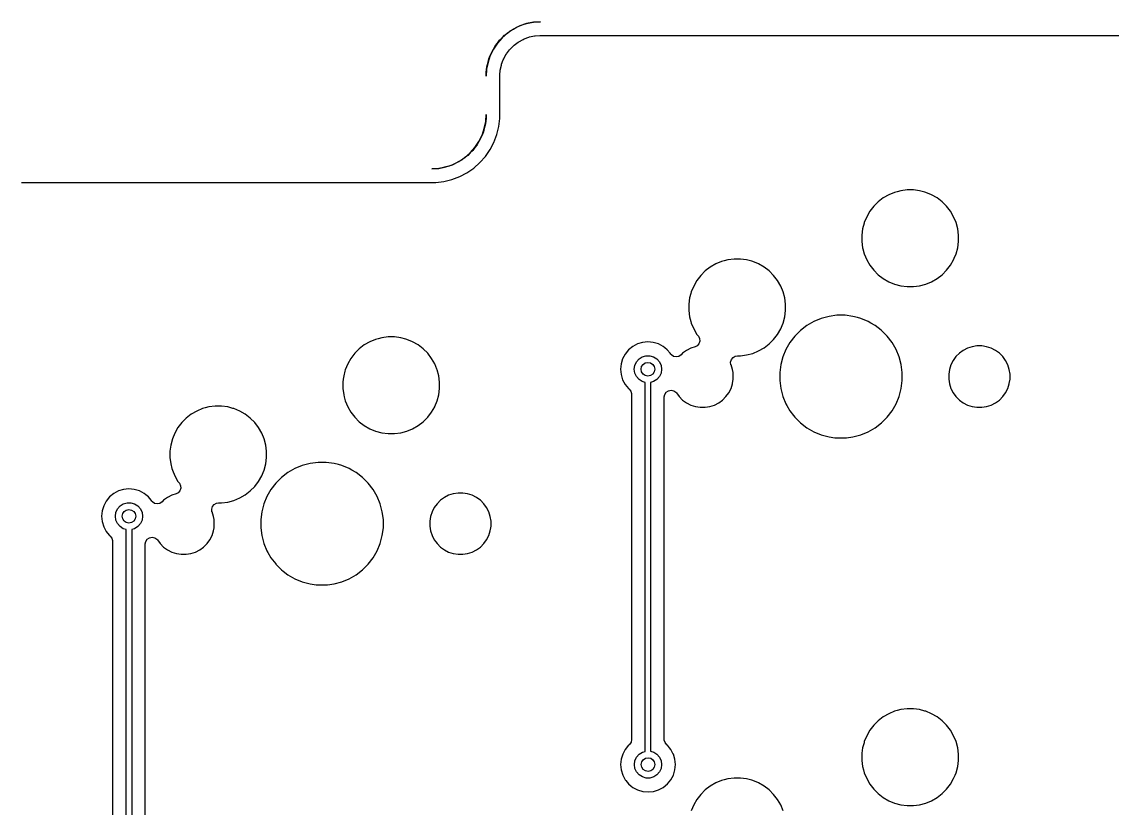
# Model space of a CAD drawing. Extents: x 17 to 170, y -181 to -32.
# Drawn here: x 57.3 to 97.33, y -61.23 to -32.36 of the extents above; entities that cross this region are included whole.
import ezdxf

# ---------------------------------------------------------------- set-up
doc = ezdxf.new("R2010")
doc.units = 0
doc.layers.add('BLACK', color=7, linetype='CONTINUOUS')

msp = doc.modelspace()

# ---------------------------------------------------------------- linework, layer by layer
at = {"layer": 'BLACK', "linetype": 'CONTINUOUS'}
for p, q in [((76.088941, -32.379611), (75.832369, -32.430646)), ((75.832369, -32.430646), (75.958982, -32.396721)), ((75.958982, -32.396721), (76.088941, -32.379611)), ((76.088954, -32.379609), (76.088941, -32.379611)), ((76.088941, -32.379611), (76.088948, -32.37961)), ((76.088948, -32.37961), (76.088954, -32.379609)), ((76.088954, -32.379609), (76.218913, -32.3625)), ((76.35, -32.3625), (76.088954, -32.379609)), ((76.218913, -32.3625), (76.35, -32.3625)), ((75.132468, -32.7758), (74.935794, -32.948278)), ((75.028479, -32.855594), (75.132468, -32.7758)), ((75.132485, -32.775787), (75.132468, -32.7758)), ((75.132468, -32.7758), (75.132477, -32.775793)), ((75.132477, -32.775793), (75.132485, -32.775787)), ((75.349991, -32.630454), (75.132485, -32.775787)), ((75.132485, -32.775787), (75.236476, -32.695993)), ((75.236476, -32.695993), (75.349991, -32.630454)), ((75.58463, -32.514742), (75.350009, -32.630444)), ((75.350009, -32.630444), (75.463525, -32.564906)), ((75.463525, -32.564906), (75.58463, -32.514742)), ((75.58463, -32.514742), (75.705742, -32.464576)), ((75.584633, -32.514741), (75.58463, -32.514742)), ((75.832355, -32.43065), (75.584633, -32.514741)), ((75.705742, -32.464576), (75.832355, -32.43065)), ((74.763287, -33.144985), (74.617954, -33.362491)), ((74.683493, -33.248976), (74.763287, -33.144985)), ((74.7633, -33.144968), (74.763287, -33.144985)), ((74.763287, -33.144985), (74.763293, -33.144977)), ((74.763293, -33.144977), (74.7633, -33.144968)), ((74.935778, -32.948294), (74.7633, -33.144968)), ((74.7633, -33.144968), (74.843094, -33.040979)), ((74.843094, -33.040979), (74.935778, -32.948294)), ((74.935794, -32.948278), (75.028479, -32.855594)), ((75.355453, -33.241836), (75.382287, -33.218585)), ((75.382287, -33.218585), (75.525058, -33.111707)), ((75.525058, -33.111707), (75.554931, -33.092509)), ((75.554931, -33.092509), (75.711462, -33.007037)), ((75.711462, -33.007037), (75.743766, -32.992285)), ((75.743766, -32.992285), (75.91086, -32.929961)), ((75.91086, -32.929961), (75.944931, -32.919957)), ((75.944931, -32.919957), (76.119208, -32.882046)), ((76.119208, -32.882046), (76.154352, -32.876993)), ((76.154352, -32.876993), (76.316158, -32.86542)), ((76.316158, -32.86542), (76.341137, -32.863634)), ((76.341137, -32.863634), (76.3589, -32.863)), ((76.3589, -32.863), (76.415892, -32.863)), ((76.415892, -32.863), (98.334108, -32.863)), ((74.50224, -33.597135), (74.41815, -33.844855)), ((74.452076, -33.718242), (74.50224, -33.597135)), ((74.50224, -33.597135), (74.552406, -33.476025)), ((74.502241, -33.597133), (74.50224, -33.597135)), ((74.617944, -33.362509), (74.502241, -33.597133)), ((74.552406, -33.476025), (74.617944, -33.362509)), ((74.617954, -33.362491), (74.683493, -33.248976)), ((74.99454, -33.723957), (75.052815, -33.617234)), ((75.052815, -33.617234), (75.080009, -33.567431)), ((75.080009, -33.567431), (75.099207, -33.537558)), ((75.099207, -33.537558), (75.206085, -33.394787)), ((75.206085, -33.394787), (75.229336, -33.367953)), ((75.229336, -33.367953), (75.355453, -33.241836)), ((74.367109, -34.101454), (74.384221, -33.971482)), ((74.418146, -33.844869), (74.36711, -34.101448)), ((74.384221, -33.971482), (74.418146, -33.844869)), ((74.41815, -33.844855), (74.452076, -33.718242)), ((74.869546, -34.131708), (74.907457, -33.957431)), ((74.907457, -33.957431), (74.917461, -33.92336)), ((74.917461, -33.92336), (74.979785, -33.756266)), ((74.979785, -33.756266), (74.99454, -33.723957)), ((74.35, -34.231413), (74.367109, -34.101454)), ((74.367109, -34.101454), (74.35, -34.3625)), ((74.35, -34.3625), (74.35, -34.231413)), ((74.36711, -34.101448), (74.367109, -34.101454)), ((74.8505, -34.371399), (74.851134, -34.353636)), ((74.8505, -35.694108), (74.8505, -34.371399)), ((74.851134, -34.353636), (74.855213, -34.296608)), ((74.855213, -34.296608), (74.864493, -34.166852)), ((74.864493, -34.166852), (74.869546, -34.131708)), ((74.281853, -36.27763), (74.332887, -36.021065)), ((74.332887, -36.021065), (74.315779, -36.151018)), ((74.33289, -36.021045), (74.35, -35.76)), ((74.35, -35.891087), (74.33289, -36.021045)), ((74.35, -35.76), (74.35, -35.891087)), ((74.814037, -36.211551), (74.8505, -35.911252)), ((74.8505, -35.76), (74.8505, -35.694108)), ((74.8505, -35.911252), (74.8505, -35.76)), ((74.197759, -36.525364), (74.281846, -36.277653)), ((74.247924, -36.404258), (74.197759, -36.525364)), ((74.281846, -36.277653), (74.247924, -36.404258)), ((74.315779, -36.151018), (74.281853, -36.27763)), ((74.741643, -36.505266), (74.814037, -36.211551)), ((73.936712, -36.977514), (74.082045, -36.760008)), ((74.082045, -36.760008), (74.016507, -36.873524)), ((74.082045, -36.760008), (74.082055, -36.75999)), ((74.082051, -36.76), (74.082045, -36.760008)), ((74.082055, -36.75999), (74.082051, -36.76)), ((74.082055, -36.75999), (74.197751, -36.525382)), ((74.147594, -36.646475), (74.082055, -36.75999)), ((74.197751, -36.525382), (74.147594, -36.646475)), ((74.493792, -37.055967), (74.634373, -36.788113)), ((74.634373, -36.788113), (74.741643, -36.505266)), ((73.567531, -37.346699), (73.764205, -37.174221)), ((73.764205, -37.174221), (73.671521, -37.266906)), ((73.764205, -37.174221), (73.764221, -37.174205)), ((73.764214, -37.174214), (73.764205, -37.174221)), ((73.764221, -37.174205), (73.764214, -37.174214)), ((73.764221, -37.174205), (73.936699, -36.977531)), ((73.856906, -37.081521), (73.764221, -37.174205)), ((73.936699, -36.977531), (73.856906, -37.081521)), ((73.936699, -36.977531), (73.936712, -36.977514)), ((73.936707, -36.977523), (73.936699, -36.977531)), ((73.936712, -36.977514), (73.936707, -36.977523)), ((74.016507, -36.873524), (73.936712, -36.977514)), ((74.32195, -37.304924), (74.493792, -37.055967)), ((72.867644, -37.691849), (73.115364, -37.607759)), ((73.115364, -37.607759), (72.994258, -37.657924)), ((73.115364, -37.607759), (73.115369, -37.607757)), ((73.115367, -37.607759), (73.115364, -37.607759)), ((73.115369, -37.607757), (73.115367, -37.607759)), ((73.115369, -37.607757), (73.34999, -37.492055)), ((73.236475, -37.557594), (73.115369, -37.607757)), ((73.34999, -37.492055), (73.236475, -37.557594)), ((73.34999, -37.492055), (73.350008, -37.492045)), ((73.35, -37.492051), (73.34999, -37.492055)), ((73.350008, -37.492045), (73.35, -37.492051)), ((73.350008, -37.492045), (73.567514, -37.346712)), ((73.463524, -37.426507), (73.350008, -37.492045)), ((73.567514, -37.346712), (73.463524, -37.426507)), ((73.567514, -37.346712), (73.567531, -37.346699)), ((73.567523, -37.346707), (73.567514, -37.346712)), ((73.567531, -37.346699), (73.567523, -37.346707)), ((73.671521, -37.266906), (73.567531, -37.346699)), ((73.894924, -37.73195), (74.121352, -37.531352)), ((74.121352, -37.531352), (74.32195, -37.304924)), ((72.35, -37.76), (72.611045, -37.74289)), ((72.481087, -37.76), (72.35, -37.76)), ((72.611045, -37.74289), (72.481087, -37.76)), ((72.611045, -37.74289), (72.611058, -37.742888)), ((72.611052, -37.74289), (72.611045, -37.74289)), ((72.611058, -37.742888), (72.611052, -37.74289)), ((72.611058, -37.742888), (72.86763, -37.691853)), ((72.741018, -37.725779), (72.611058, -37.742888)), ((72.86763, -37.691853), (72.741018, -37.725779)), ((72.86763, -37.691853), (72.867644, -37.691849)), ((72.867638, -37.691852), (72.86763, -37.691853)), ((72.867644, -37.691849), (72.867638, -37.691852)), ((72.994258, -37.657924), (72.867644, -37.691849)), ((73.378113, -38.044373), (73.645967, -37.903792)), ((73.645967, -37.903792), (73.894924, -37.73195)), ((57.291137, -38.261134), (57.3089, -38.2605)), ((57.3089, -38.2605), (72.501246, -38.2605)), ((72.501246, -38.2605), (72.501252, -38.2605)), ((72.501252, -38.2605), (72.801551, -38.224037)), ((72.801551, -38.224037), (73.095266, -38.151643)), ((73.095266, -38.151643), (73.378113, -38.044373)), ((89.128032, -38.711684), (88.926467, -38.828058)), ((89.128041, -38.711679), (89.128032, -38.711684)), ((89.343051, -38.62262), (89.128041, -38.711679)), ((89.433832, -38.598295), (89.343051, -38.62262)), ((89.567874, -38.562379), (89.433832, -38.598295)), ((89.567878, -38.562378), (89.567874, -38.562379)), ((89.56788, -38.562378), (89.567878, -38.562378)), ((89.798628, -38.532), (89.56788, -38.562378)), ((90.031372, -38.532), (89.798628, -38.532)), ((90.262119, -38.562378), (90.031372, -38.532)), ((90.262126, -38.562379), (90.262119, -38.562378)), ((90.455271, -38.614132), (90.262126, -38.562379)), ((90.486948, -38.62262), (90.455271, -38.614132)), ((90.701958, -38.711679), (90.486948, -38.62262)), ((90.701967, -38.711684), (90.701958, -38.711679)), ((90.701969, -38.711685), (90.701967, -38.711684)), ((90.903532, -38.828058), (90.701969, -38.711685)), ((88.577244, -39.134319), (88.435558, -39.318967)), ((88.577247, -39.134315), (88.577244, -39.134319)), ((88.741815, -38.969747), (88.577247, -39.134315)), ((88.741819, -38.969744), (88.741815, -38.969747)), ((88.926467, -38.828058), (88.741819, -38.969744)), ((91.088181, -38.969744), (90.903532, -38.828058)), ((91.252756, -39.134319), (91.088181, -38.969744)), ((91.394442, -39.318968), (91.252756, -39.134319)), ((88.319179, -39.520541), (88.23012, -39.735551)), ((88.319184, -39.520532), (88.319179, -39.520541)), ((88.435558, -39.318967), (88.319184, -39.520532)), ((91.510815, -39.520531), (91.394442, -39.318968)), ((91.510815, -39.520532), (91.510815, -39.520531)), ((91.51082, -39.520541), (91.510815, -39.520532)), ((91.599879, -39.735551), (91.51082, -39.520541)), ((88.169879, -39.960374), (88.1395, -40.191128)), ((88.225944, -39.751136), (88.169879, -39.960374)), ((88.23012, -39.735551), (88.225944, -39.751136)), ((91.59988, -39.735555), (91.599879, -39.735551)), ((91.599882, -39.73556), (91.59988, -39.735555)), ((91.660121, -39.960374), (91.599882, -39.73556)), ((91.6905, -40.191128), (91.660121, -39.960374)), ((88.1395, -40.191128), (88.1395, -40.423872)), ((88.1395, -40.423872), (88.169879, -40.654626)), ((91.660121, -40.654626), (91.6905, -40.423872)), ((91.6905, -40.423872), (91.6905, -40.191128)), ((88.169879, -40.654626), (88.179798, -40.691643)), ((88.179798, -40.691643), (88.23012, -40.879448)), ((91.599882, -40.87944), (91.660121, -40.654626)), ((82.993051, -41.16262), (82.778041, -41.251679)), ((83.083832, -41.138295), (82.993051, -41.16262)), ((83.217874, -41.102379), (83.083832, -41.138295)), ((83.217878, -41.102378), (83.217874, -41.102379)), ((83.21788, -41.102378), (83.217878, -41.102378)), ((83.448628, -41.072), (83.21788, -41.102378)), ((83.681372, -41.072), (83.448628, -41.072)), ((83.912119, -41.102378), (83.681372, -41.072)), ((83.912126, -41.102379), (83.912119, -41.102378)), ((84.105271, -41.154132), (83.912126, -41.102379)), ((84.136948, -41.16262), (84.105271, -41.154132)), ((84.351958, -41.251679), (84.136948, -41.16262)), ((88.23012, -40.879448), (88.319179, -41.094458)), ((88.319179, -41.094458), (88.319184, -41.094467)), ((88.319184, -41.094467), (88.319185, -41.094469)), ((88.319185, -41.094469), (88.435558, -41.296032)), ((91.394442, -41.296032), (91.510815, -41.094469)), ((91.510815, -41.094469), (91.533982, -41.03854)), ((91.533982, -41.03854), (91.599879, -40.879448)), ((91.599879, -40.879445), (91.599882, -40.87944)), ((91.599879, -40.879448), (91.599879, -40.879445)), ((82.391815, -41.509747), (82.227247, -41.674315)), ((82.391819, -41.509744), (82.391815, -41.509747)), ((82.576467, -41.368058), (82.391819, -41.509744)), ((82.778032, -41.251684), (82.576467, -41.368058)), ((82.778041, -41.251679), (82.778032, -41.251684)), ((84.351967, -41.251684), (84.351958, -41.251679)), ((84.351969, -41.251685), (84.351967, -41.251684)), ((84.553532, -41.368058), (84.351969, -41.251685)), ((84.738181, -41.509744), (84.553532, -41.368058)), ((84.902756, -41.674319), (84.738181, -41.509744)), ((88.435558, -41.296032), (88.577244, -41.480681)), ((88.577244, -41.480681), (88.741819, -41.645256)), ((91.088181, -41.645256), (91.252756, -41.480681)), ((91.252756, -41.480681), (91.394442, -41.296032)), ((82.085558, -41.858967), (81.969184, -42.060532)), ((82.227244, -41.674319), (82.085558, -41.858967)), ((82.227247, -41.674315), (82.227244, -41.674319)), ((85.044442, -41.858968), (84.902756, -41.674319)), ((85.160815, -42.060531), (85.044442, -41.858968)), ((88.741819, -41.645256), (88.926468, -41.786942)), ((88.926468, -41.786942), (89.128031, -41.903315)), ((89.128031, -41.903315), (89.128034, -41.903316)), ((89.128034, -41.903316), (89.128041, -41.90332)), ((89.128041, -41.90332), (89.343051, -41.992379)), ((89.343051, -41.992379), (89.343055, -41.99238)), ((89.343055, -41.99238), (89.34306, -41.992382)), ((89.34306, -41.992382), (89.567874, -42.052621)), ((90.262126, -42.052621), (90.48694, -41.992382)), ((90.48694, -41.992382), (90.486945, -41.992379)), ((90.486945, -41.992379), (90.486948, -41.992379)), ((90.486948, -41.992379), (90.701958, -41.90332)), ((90.701958, -41.90332), (90.701961, -41.903318)), ((90.701961, -41.903318), (90.701969, -41.903315)), ((90.701969, -41.903315), (90.903532, -41.786942)), ((90.903532, -41.786942), (91.088181, -41.645256)), ((81.863803, -42.336447), (81.819879, -42.500374)), ((81.88012, -42.275551), (81.863803, -42.336447)), ((81.969179, -42.060541), (81.88012, -42.275551)), ((81.969184, -42.060532), (81.969179, -42.060541)), ((85.160815, -42.060532), (85.160815, -42.060531)), ((85.16082, -42.060541), (85.160815, -42.060532)), ((85.249879, -42.275551), (85.16082, -42.060541)), ((85.24988, -42.275555), (85.249879, -42.275551)), ((85.249882, -42.27556), (85.24988, -42.275555)), ((85.310121, -42.500374), (85.249882, -42.27556)), ((89.567874, -42.052621), (89.798628, -42.083)), ((89.798628, -42.083), (90.031372, -42.083)), ((90.031372, -42.083), (90.262126, -42.052621)), ((81.819879, -42.500374), (81.7895, -42.731128)), ((81.7895, -42.731128), (81.7895, -42.963872)), ((85.3405, -42.731128), (85.310121, -42.500374)), ((85.3405, -42.963872), (85.3405, -42.731128)), ((81.7895, -42.963872), (81.819879, -43.194626)), ((81.819879, -43.194626), (81.865465, -43.364753)), ((85.249882, -43.41944), (85.310121, -43.194626)), ((85.310121, -43.194626), (85.3405, -42.963872)), ((86.935011, -43.175506), (86.650049, -43.25186)), ((87.227493, -43.137), (86.935011, -43.175506)), ((87.227494, -43.137), (87.227493, -43.137)), ((87.522506, -43.137), (87.227494, -43.137)), ((87.522507, -43.137), (87.522506, -43.137)), ((87.814989, -43.175506), (87.522507, -43.137)), ((87.814993, -43.175507), (87.814988, -43.175506)), ((87.814988, -43.175506), (87.814989, -43.175506)), ((87.976555, -43.218797), (87.814993, -43.175507)), ((88.09995, -43.25186), (87.976555, -43.218797)), ((81.865465, -43.364753), (81.88012, -43.419448)), ((81.88012, -43.419448), (81.969179, -43.634458)), ((85.160815, -43.634469), (85.211435, -43.512262)), ((85.211435, -43.512262), (85.249879, -43.419448)), ((85.249879, -43.419445), (85.249882, -43.41944)), ((85.249879, -43.419448), (85.249879, -43.419445)), ((86.122005, -43.512262), (85.887963, -43.691849)), ((86.12201, -43.512259), (86.122005, -43.512262)), ((86.377496, -43.364755), (86.12201, -43.512259)), ((86.3775, -43.364753), (86.377496, -43.364755)), ((86.650049, -43.25186), (86.3775, -43.364753)), ((88.372499, -43.364753), (88.09995, -43.25186)), ((88.372503, -43.364755), (88.372499, -43.364753)), ((88.372505, -43.364756), (88.372503, -43.364755)), ((88.372507, -43.364757), (88.372505, -43.364756)), ((88.467221, -43.41944), (88.372507, -43.364757)), ((88.627989, -43.512259), (88.467221, -43.41944)), ((88.627994, -43.512262), (88.627989, -43.512259)), ((88.849086, -43.681912), (88.627994, -43.512262)), ((70.293051, -44.02012), (70.078041, -44.109179)), ((70.383832, -43.995795), (70.293051, -44.02012)), ((70.517874, -43.959879), (70.383832, -43.995795)), ((70.517878, -43.959878), (70.517874, -43.959879)), ((70.51788, -43.959878), (70.517878, -43.959878)), ((70.748628, -43.9295), (70.51788, -43.959878)), ((70.981372, -43.9295), (70.748628, -43.9295)), ((71.212119, -43.959878), (70.981372, -43.9295)), ((71.212126, -43.959879), (71.212119, -43.959878)), ((71.405271, -44.011632), (71.212126, -43.959879)), ((71.436948, -44.02012), (71.405271, -44.011632)), ((71.651958, -44.109179), (71.436948, -44.02012)), ((81.969179, -43.634458), (81.969184, -43.634467)), ((81.969184, -43.634467), (81.969185, -43.634469)), ((81.969185, -43.634469), (82.085558, -43.836032)), ((82.085558, -43.836032), (82.08556, -43.836035)), ((82.08556, -43.836035), (82.085561, -43.836036)), ((82.085561, -43.836036), (82.138925, -43.905582)), ((82.138925, -43.905582), (82.181896, -43.992717)), ((82.181896, -43.992717), (82.18825, -44.089664)), ((84.738181, -44.185256), (84.902756, -44.020681)), ((84.902756, -44.020681), (85.044442, -43.836032)), ((85.044442, -43.836032), (85.160815, -43.634469)), ((85.679349, -43.900463), (85.499762, -44.134505)), ((85.887963, -43.691849), (85.679349, -43.900463)), ((88.862036, -43.691849), (88.849086, -43.681912)), ((88.862037, -43.69185), (88.862036, -43.691849)), ((88.862042, -43.691854), (88.862037, -43.69185)), ((89.070646, -43.900458), (88.862042, -43.691854)), ((89.250238, -44.134506), (89.070646, -43.900458)), ((69.691815, -44.367247), (69.527247, -44.531815)), ((69.691819, -44.367244), (69.691815, -44.367247)), ((69.876467, -44.225558), (69.691819, -44.367244)), ((70.078032, -44.109184), (69.876467, -44.225558)), ((70.078041, -44.109179), (70.078032, -44.109184)), ((71.651967, -44.109184), (71.651958, -44.109179)), ((71.651969, -44.109185), (71.651967, -44.109184)), ((71.853532, -44.225558), (71.651969, -44.109185)), ((72.038181, -44.367244), (71.853532, -44.225558)), ((72.202756, -44.531819), (72.038181, -44.367244)), ((79.577288, -44.405572), (79.452262, -44.557915)), ((79.577294, -44.405566), (79.577288, -44.405572)), ((79.729637, -44.28054), (79.577294, -44.405566)), ((79.90344, -44.18764), (79.729637, -44.28054)), ((79.903448, -44.187637), (79.90344, -44.18764)), ((80.092042, -44.130427), (79.903448, -44.187637)), ((80.288174, -44.111111), (80.092042, -44.130427)), ((80.484305, -44.130427), (80.288174, -44.111111)), ((80.672899, -44.187637), (80.484305, -44.130427)), ((80.672907, -44.18764), (80.672899, -44.187637)), ((80.84671, -44.28054), (80.672907, -44.18764)), ((80.903249, -44.326941), (80.84671, -44.28054)), ((80.999057, -44.405569), (80.903249, -44.326941)), ((81.10037, -44.529019), (80.999057, -44.405569)), ((81.70511, -44.424885), (81.561787, -44.529016)), ((81.862947, -44.344463), (81.70511, -44.424885)), ((81.862965, -44.344455), (81.862947, -44.344463)), ((82.018325, -44.293976), (81.862965, -44.344455)), ((82.092961, -44.254708), (82.018325, -44.293976)), ((82.15702, -44.181663), (82.092961, -44.254708)), ((82.18825, -44.089664), (82.15702, -44.181663)), ((84.351969, -44.443315), (84.553532, -44.326942)), ((84.553532, -44.326942), (84.738181, -44.185256)), ((85.352253, -44.39), (85.23936, -44.662549)), ((85.352255, -44.389996), (85.352253, -44.39)), ((85.499759, -44.13451), (85.352255, -44.389996)), ((85.499762, -44.134505), (85.499759, -44.13451)), ((89.397743, -44.389993), (89.250238, -44.134506)), ((89.510639, -44.662548), (89.397743, -44.389993)), ((91.86511, -44.424885), (91.721789, -44.529014)), ((92.022947, -44.344463), (91.86511, -44.424885)), ((92.022956, -44.344459), (92.022947, -44.344463)), ((92.022958, -44.344458), (92.022956, -44.344458)), ((92.022956, -44.344458), (92.022956, -44.344459)), ((92.191445, -44.289714), (92.022958, -44.344458)), ((92.191448, -44.289713), (92.191445, -44.289714)), ((92.19145, -44.289713), (92.191448, -44.289713)), ((92.191456, -44.289711), (92.19145, -44.289713)), ((92.366411, -44.262), (92.191456, -44.289711)), ((92.366421, -44.262), (92.366411, -44.262)), ((92.543579, -44.262), (92.366421, -44.262)), ((92.543588, -44.262), (92.543579, -44.262)), ((92.718543, -44.289711), (92.543588, -44.262)), ((92.718549, -44.289713), (92.718543, -44.289711)), ((92.718555, -44.289714), (92.718549, -44.289713)), ((92.887042, -44.344458), (92.718555, -44.289714)), ((92.88705, -44.344462), (92.887042, -44.344458)), ((92.887052, -44.344463), (92.88705, -44.344462)), ((93.044889, -44.424885), (92.887052, -44.344463)), ((93.18821, -44.529014), (93.044889, -44.424885)), ((69.385558, -44.716467), (69.269184, -44.918032)), ((69.527244, -44.531819), (69.385558, -44.716467)), ((69.527247, -44.531815), (69.527244, -44.531819)), ((72.344442, -44.716468), (72.202756, -44.531819)), ((72.460815, -44.918031), (72.344442, -44.716468)), ((79.359359, -44.731726), (79.302149, -44.92032)), ((79.359362, -44.731718), (79.359359, -44.731726)), ((79.452262, -44.557915), (79.359362, -44.731718)), ((79.867547, -44.846132), (79.960744, -44.738577)), ((79.960744, -44.738577), (80.080466, -44.661636)), ((80.080466, -44.661636), (80.217017, -44.621541)), ((80.217017, -44.621541), (80.359331, -44.621541)), ((80.359331, -44.621541), (80.495882, -44.661636)), ((80.495882, -44.661636), (80.615604, -44.738577)), ((80.615604, -44.738577), (80.708801, -44.846132)), ((81.131845, -44.567371), (81.10037, -44.529019)), ((81.132502, -44.566831), (81.131845, -44.567371)), ((81.150229, -44.588431), (81.132502, -44.566831)), ((81.23101, -44.642408), (81.150229, -44.588431)), ((81.326298, -44.661363), (81.23101, -44.642408)), ((81.421586, -44.64241), (81.326298, -44.661363)), ((81.502368, -44.588434), (81.421586, -44.64241)), ((81.561783, -44.529019), (81.502368, -44.588434)), ((81.561787, -44.529016), (81.561783, -44.529019)), ((83.324507, -44.852462), (83.350879, -44.758955)), ((83.350879, -44.758955), (83.411028, -44.682658)), ((83.411028, -44.682658), (83.495795, -44.635186)), ((83.495795, -44.635186), (83.572739, -44.623)), ((83.572739, -44.623), (83.681372, -44.623)), ((83.681372, -44.623), (83.912126, -44.592621)), ((83.912126, -44.592621), (84.13694, -44.532382)), ((84.13694, -44.532382), (84.136945, -44.532379)), ((84.136945, -44.532379), (84.136948, -44.532379)), ((84.136948, -44.532379), (84.351958, -44.44332)), ((84.351958, -44.44332), (84.351961, -44.443318)), ((84.351961, -44.443318), (84.351969, -44.443315)), ((85.23936, -44.662549), (85.163006, -44.947511)), ((89.586993, -44.947507), (89.510639, -44.662548)), ((91.492385, -44.79761), (91.411963, -44.955447)), ((91.596514, -44.654289), (91.492385, -44.79761)), ((91.721789, -44.529014), (91.596514, -44.654289)), ((93.188214, -44.529017), (93.18821, -44.529014)), ((93.313483, -44.654286), (93.188214, -44.529017)), ((93.417614, -44.79761), (93.313483, -44.654286)), ((93.498042, -44.955458), (93.417614, -44.79761)), ((69.164709, -45.190568), (69.119879, -45.357874)), ((69.18012, -45.133051), (69.164709, -45.190568)), ((69.269179, -44.918041), (69.18012, -45.133051)), ((69.269184, -44.918032), (69.269179, -44.918041)), ((72.460815, -44.918032), (72.460815, -44.918031)), ((72.46082, -44.918041), (72.460815, -44.918032)), ((72.543004, -45.116452), (72.46082, -44.918041)), ((72.549879, -45.133051), (72.543004, -45.116452)), ((72.54988, -45.133055), (72.549879, -45.133051)), ((72.549882, -45.13306), (72.54988, -45.133055)), ((72.610121, -45.357874), (72.549882, -45.13306)), ((79.302149, -44.92032), (79.282833, -45.116452)), ((79.282833, -45.116452), (79.302149, -45.312583)), ((79.788174, -45.116452), (79.808428, -44.975586)), ((79.808428, -45.257318), (79.788174, -45.116452)), ((79.808428, -44.975586), (79.867547, -44.846132)), ((80.708801, -44.846132), (80.76792, -44.975586)), ((80.76792, -44.975586), (80.788174, -45.116452)), ((80.788174, -45.116452), (80.76792, -45.257318)), ((83.335925, -44.948944), (83.324507, -44.852462)), ((83.33804, -44.955455), (83.335925, -44.948944)), ((83.338042, -44.955458), (83.33804, -44.955455)), ((83.392786, -45.123945), (83.338042, -44.955458)), ((83.392787, -45.123954), (83.392786, -45.123945)), ((83.392788, -45.123956), (83.392787, -45.123954)), ((83.411167, -45.239993), (83.392788, -45.123956)), ((85.163006, -44.947511), (85.1245, -45.239993)), ((89.6255, -45.239994), (89.586993, -44.947507)), ((91.357211, -45.123956), (91.3295, -45.298911)), ((91.357213, -45.12395), (91.357211, -45.123956)), ((91.357214, -45.123945), (91.357213, -45.123948)), ((91.357213, -45.123948), (91.357213, -45.12395)), ((91.411958, -44.955458), (91.357214, -45.123945)), ((91.411963, -44.955447), (91.411958, -44.955456)), ((91.411958, -44.955456), (91.411958, -44.955458)), ((93.552786, -45.123945), (93.498042, -44.955458)), ((93.552787, -45.123954), (93.552786, -45.123945)), ((93.552788, -45.123956), (93.552787, -45.123954)), ((93.580499, -45.298911), (93.552788, -45.123956)), ((69.104317, -45.476079), (69.0895, -45.588628)), ((69.0895, -45.588628), (69.0895, -45.821372)), ((69.119878, -45.35788), (69.104317, -45.476079)), ((69.119879, -45.357874), (69.119878, -45.357878)), ((69.119878, -45.357878), (69.119878, -45.35788)), ((72.6405, -45.588628), (72.610121, -45.357874)), ((72.6405, -45.821372), (72.6405, -45.588628)), ((79.302149, -45.312583), (79.359359, -45.501177)), ((79.359359, -45.501177), (79.359362, -45.501185)), ((79.359362, -45.501185), (79.452262, -45.674988)), ((79.867547, -45.386772), (79.808428, -45.257318)), ((79.960744, -45.494327), (79.867547, -45.386772)), ((80.080466, -45.571268), (79.960744, -45.494327)), ((80.188174, -45.602893), (80.080466, -45.571268)), ((80.188174, -59.143178), (80.188174, -45.602893)), ((80.495882, -45.571268), (80.388174, -45.602893)), ((80.388174, -45.602893), (80.388174, -59.141033)), ((80.615604, -45.494327), (80.495882, -45.571268)), ((80.708801, -45.386772), (80.615604, -45.494327)), ((80.76792, -45.257318), (80.708801, -45.386772)), ((83.393695, -45.645315), (83.420499, -45.476088)), ((83.420499, -45.298911), (83.411167, -45.239993)), ((83.4205, -45.298923), (83.420499, -45.298911)), ((83.420499, -45.476088), (83.4205, -45.476076)), ((83.4205, -45.476076), (83.4205, -45.298923)), ((85.1245, -45.239993), (85.1245, -45.535006)), ((85.1245, -45.535006), (85.163006, -45.827488)), ((89.586993, -45.827493), (89.6255, -45.535006)), ((89.6255, -45.298911), (89.6255, -45.239994)), ((89.6255, -45.535006), (89.6255, -45.298911)), ((91.3295, -45.298911), (91.3295, -45.476088)), ((91.3295, -45.476088), (91.357211, -45.651043)), ((93.553695, -45.645315), (93.580499, -45.476088)), ((93.5805, -45.298923), (93.580499, -45.298911)), ((93.580499, -45.476088), (93.5805, -45.476076)), ((93.5805, -45.476076), (93.5805, -45.298923)), ((69.0895, -45.821372), (69.119879, -46.052126)), ((72.610121, -46.052126), (72.6405, -45.821372)), ((79.452262, -45.674988), (79.508777, -45.743851)), ((79.508777, -45.743851), (79.577291, -45.827335)), ((79.577291, -45.827335), (79.596639, -45.843214)), ((79.596639, -45.843214), (79.658272, -45.918314)), ((79.658272, -45.918314), (79.686475, -46.011286)), ((79.686475, -46.011286), (79.687674, -46.035692)), ((80.907628, -46.037728), (80.961604, -45.956946)), ((80.961604, -45.956946), (81.042386, -45.90297)), ((81.042386, -45.90297), (81.137674, -45.884016)), ((81.137674, -45.884016), (81.232962, -45.90297)), ((81.232962, -45.90297), (81.313744, -45.956946)), ((81.313744, -45.956946), (81.339118, -45.986655)), ((81.339118, -45.986655), (81.436517, -46.120714)), ((83.153483, -46.120714), (83.257614, -45.97739)), ((83.257614, -45.97739), (83.338042, -45.819542)), ((83.338042, -45.819542), (83.392786, -45.651055)), ((83.392786, -45.651055), (83.393695, -45.645315)), ((85.163006, -45.827488), (85.23936, -46.11245)), ((89.510639, -46.112452), (89.586993, -45.827493)), ((91.357211, -45.651043), (91.357213, -45.651049)), ((91.357213, -45.651049), (91.357214, -45.651055)), ((91.357214, -45.651055), (91.411958, -45.819542)), ((91.411958, -45.819542), (91.411959, -45.819543)), ((91.411959, -45.819543), (91.411963, -45.819552)), ((91.411963, -45.819552), (91.424018, -45.843212)), ((91.424018, -45.843212), (91.492386, -45.97739)), ((91.492386, -45.97739), (91.596517, -46.120714)), ((93.313483, -46.120714), (93.417614, -45.97739)), ((93.417614, -45.97739), (93.498042, -45.819542)), ((93.498042, -45.819542), (93.552786, -45.651055)), ((93.552786, -45.651055), (93.553695, -45.645315)), ((69.119879, -46.052126), (69.141554, -46.133016)), ((69.141554, -46.133016), (69.18012, -46.276948)), ((69.18012, -46.276948), (69.269179, -46.491958)), ((72.463583, -46.485288), (72.549879, -46.276948)), ((72.549879, -46.276945), (72.549882, -46.27694)), ((72.549879, -46.276948), (72.549879, -46.276945)), ((72.549882, -46.27694), (72.610121, -46.052126)), ((79.687674, -46.035692), (79.687674, -58.712304)), ((80.888674, -46.133016), (80.907628, -46.037728)), ((80.888674, -48.128628), (80.888674, -46.133016)), ((81.436517, -46.120714), (81.561786, -46.245983)), ((81.561786, -46.245983), (81.70511, -46.350114)), ((81.70511, -46.350114), (81.862958, -46.430542)), ((82.727042, -46.430542), (82.88489, -46.350114)), ((82.88489, -46.350114), (83.028214, -46.245983)), ((83.028214, -46.245983), (83.153483, -46.120714)), ((85.23936, -46.11245), (85.352253, -46.384999)), ((85.352253, -46.384999), (85.352255, -46.385003)), ((85.352255, -46.385003), (85.352257, -46.385007)), ((85.352257, -46.385007), (85.390175, -46.450683)), ((89.250238, -46.640494), (89.397743, -46.385007)), ((89.397743, -46.385007), (89.510639, -46.112452)), ((91.596517, -46.120714), (91.721786, -46.245983)), ((91.721786, -46.245983), (91.86511, -46.350114)), ((91.86511, -46.350114), (92.022958, -46.430542)), ((92.887042, -46.430542), (93.04489, -46.350114)), ((93.04489, -46.350114), (93.188214, -46.245983)), ((93.188214, -46.245983), (93.313483, -46.120714)), ((63.526467, -46.765558), (63.341819, -46.907244)), ((63.728032, -46.649184), (63.526467, -46.765558)), ((63.728041, -46.649179), (63.728032, -46.649184)), ((63.943051, -46.56012), (63.728041, -46.649179)), ((64.033832, -46.535795), (63.943051, -46.56012)), ((64.167874, -46.499879), (64.033832, -46.535795)), ((64.167878, -46.499878), (64.167874, -46.499879)), ((64.16788, -46.499878), (64.167878, -46.499878)), ((64.398628, -46.4695), (64.16788, -46.499878)), ((64.631372, -46.4695), (64.398628, -46.4695)), ((64.862119, -46.499878), (64.631372, -46.4695)), ((64.862126, -46.499879), (64.862119, -46.499878)), ((65.055271, -46.551632), (64.862126, -46.499879)), ((65.086948, -46.56012), (65.055271, -46.551632)), ((65.301958, -46.649179), (65.086948, -46.56012)), ((65.301967, -46.649184), (65.301958, -46.649179)), ((65.301969, -46.649185), (65.301967, -46.649184)), ((65.503532, -46.765558), (65.301969, -46.649185)), ((65.688181, -46.907244), (65.503532, -46.765558)), ((69.269179, -46.491958), (69.269184, -46.491967)), ((69.269184, -46.491967), (69.269185, -46.491969)), ((69.269185, -46.491969), (69.385558, -46.693532)), ((69.385558, -46.693532), (69.527244, -46.878181)), ((72.202756, -46.878181), (72.344442, -46.693532)), ((72.344442, -46.693532), (72.460815, -46.491969)), ((72.460815, -46.491969), (72.463583, -46.485288)), ((81.862958, -46.430542), (82.031445, -46.485286)), ((82.031445, -46.485286), (82.031454, -46.485287)), ((82.031454, -46.485287), (82.031456, -46.485288)), ((82.031456, -46.485288), (82.206411, -46.512999)), ((82.206411, -46.512999), (82.206418, -46.512999)), ((82.206418, -46.512999), (82.206421, -46.513)), ((82.206421, -46.513), (82.206424, -46.513)), ((82.206424, -46.513), (82.383576, -46.513)), ((82.383576, -46.513), (82.383579, -46.513)), ((82.383579, -46.513), (82.383582, -46.512999)), ((82.383582, -46.512999), (82.383588, -46.512999)), ((82.383588, -46.512999), (82.558543, -46.485288)), ((82.558543, -46.485287), (82.558555, -46.485286)), ((82.558543, -46.485288), (82.558543, -46.485287)), ((82.558555, -46.485286), (82.727042, -46.430542)), ((85.390175, -46.450683), (85.499759, -46.640489)), ((85.499759, -46.640489), (85.499762, -46.640494)), ((85.499762, -46.640494), (85.635001, -46.816741)), ((85.635001, -46.816741), (85.679354, -46.874542)), ((89.070646, -46.874542), (89.250238, -46.640494)), ((92.022958, -46.430542), (92.191445, -46.485286)), ((92.191445, -46.485286), (92.191454, -46.485287)), ((92.191454, -46.485287), (92.191456, -46.485288)), ((92.191456, -46.485288), (92.366411, -46.512999)), ((92.366411, -46.512999), (92.366418, -46.512999)), ((92.366418, -46.512999), (92.366421, -46.513)), ((92.366421, -46.513), (92.366424, -46.513)), ((92.366424, -46.513), (92.543576, -46.513)), ((92.543576, -46.513), (92.543579, -46.513)), ((92.543579, -46.513), (92.543582, -46.512999)), ((92.543582, -46.512999), (92.543588, -46.512999)), ((92.543588, -46.512999), (92.718543, -46.485288)), ((92.718543, -46.485287), (92.718555, -46.485286)), ((92.718543, -46.485288), (92.718543, -46.485287)), ((92.718555, -46.485286), (92.887042, -46.430542)), ((63.177244, -47.071819), (63.035558, -47.256467)), ((63.177247, -47.071815), (63.177244, -47.071819)), ((63.341815, -46.907247), (63.177247, -47.071815)), ((63.341819, -46.907244), (63.341815, -46.907247)), ((65.852756, -47.071819), (65.688181, -46.907244)), ((65.994442, -47.256468), (65.852756, -47.071819)), ((69.527244, -46.878181), (69.691819, -47.042756)), ((69.691819, -47.042756), (69.876468, -47.184442)), ((69.876468, -47.184442), (70.078031, -47.300815)), ((71.651969, -47.300815), (71.853532, -47.184442)), ((71.853532, -47.184442), (72.038181, -47.042756)), ((72.038181, -47.042756), (72.202756, -46.878181)), ((85.679354, -46.874542), (85.887958, -47.083146)), ((85.887958, -47.083146), (86.122006, -47.262738)), ((88.627994, -47.262738), (88.862042, -47.083146)), ((88.862042, -47.083146), (89.070646, -46.874542)), ((62.919179, -47.458041), (62.83012, -47.673051)), ((62.919184, -47.458032), (62.919179, -47.458041)), ((63.035558, -47.256467), (62.919184, -47.458032)), ((66.110815, -47.458031), (65.994442, -47.256468)), ((66.110815, -47.458032), (66.110815, -47.458031)), ((66.11082, -47.458041), (66.110815, -47.458032)), ((66.199879, -47.673051), (66.11082, -47.458041)), ((70.078031, -47.300815), (70.078034, -47.300816)), ((70.078034, -47.300816), (70.078041, -47.30082)), ((70.078041, -47.30082), (70.293051, -47.389879)), ((70.293051, -47.389879), (70.293055, -47.38988)), ((70.293055, -47.38988), (70.29306, -47.389882)), ((70.29306, -47.389882), (70.517874, -47.450121)), ((70.517874, -47.450121), (70.748628, -47.4805)), ((70.748628, -47.4805), (70.981372, -47.4805)), ((70.981372, -47.4805), (71.212126, -47.450121)), ((71.212126, -47.450121), (71.43694, -47.389882)), ((71.43694, -47.389882), (71.436945, -47.389879)), ((71.436945, -47.389879), (71.436948, -47.389879)), ((71.436948, -47.389879), (71.651958, -47.30082)), ((71.651958, -47.30082), (71.651961, -47.300818)), ((71.651961, -47.300818), (71.651969, -47.300815)), ((86.122006, -47.262738), (86.377493, -47.410243)), ((86.377493, -47.410243), (86.650048, -47.523139)), ((86.650048, -47.523139), (86.935007, -47.599493)), ((86.935007, -47.599493), (87.154372, -47.628373)), ((87.154372, -47.628373), (87.227493, -47.638)), ((87.571253, -47.631582), (87.814993, -47.599493)), ((87.814993, -47.599493), (88.099952, -47.523139)), ((88.099952, -47.523139), (88.372507, -47.410243)), ((88.372507, -47.410243), (88.627994, -47.262738)), ((62.769879, -47.897874), (62.7395, -48.128628)), ((62.830118, -47.67306), (62.769879, -47.897874)), ((62.83012, -47.673051), (62.830118, -47.67306)), ((66.19988, -47.673055), (66.199879, -47.673051)), ((66.199882, -47.67306), (66.19988, -47.673055)), ((66.260121, -47.897874), (66.199882, -47.67306)), ((66.2905, -48.128628), (66.260121, -47.897874)), ((87.227493, -47.638), (87.227494, -47.638)), ((87.227494, -47.638), (87.522507, -47.638)), ((87.522507, -47.638), (87.571253, -47.631582)), ((62.7395, -48.128628), (62.7395, -48.361372)), ((62.7395, -48.361372), (62.769879, -48.592126)), ((66.260121, -48.592126), (66.2905, -48.361372)), ((66.2905, -48.361372), (66.2905, -48.128628)), ((80.888674, -53.053952), (80.888674, -48.128628)), ((62.769879, -48.592126), (62.815465, -48.762253)), ((62.815465, -48.762253), (62.83012, -48.816948)), ((62.83012, -48.816948), (62.919179, -49.031958)), ((66.161435, -48.909762), (66.199879, -48.816948)), ((66.199879, -48.816945), (66.199882, -48.81694)), ((66.199879, -48.816948), (66.199879, -48.816945)), ((66.199882, -48.81694), (66.260121, -48.592126)), ((67.327496, -48.762255), (67.07201, -48.909759)), ((67.3275, -48.762253), (67.327496, -48.762255)), ((67.600049, -48.64936), (67.3275, -48.762253)), ((67.885011, -48.573006), (67.600049, -48.64936)), ((68.177493, -48.5345), (67.885011, -48.573006)), ((68.177494, -48.5345), (68.177493, -48.5345)), ((68.472506, -48.5345), (68.177494, -48.5345)), ((68.472507, -48.5345), (68.472506, -48.5345)), ((68.764989, -48.573006), (68.472507, -48.5345)), ((68.764993, -48.573007), (68.764988, -48.573006)), ((68.764988, -48.573006), (68.764989, -48.573006)), ((68.926555, -48.616297), (68.764993, -48.573007)), ((69.04995, -48.64936), (68.926555, -48.616297)), ((69.322499, -48.762253), (69.04995, -48.64936)), ((69.322503, -48.762255), (69.322499, -48.762253)), ((69.322505, -48.762256), (69.322503, -48.762255)), ((69.322507, -48.762257), (69.322505, -48.762256)), ((69.417221, -48.81694), (69.322507, -48.762257)), ((69.577989, -48.909759), (69.417221, -48.81694)), ((62.919179, -49.031958), (62.919184, -49.031967)), ((62.919184, -49.031967), (62.919185, -49.031969)), ((62.919185, -49.031969), (63.035558, -49.233532)), ((65.994442, -49.233532), (66.110815, -49.031969)), ((66.110815, -49.031969), (66.161435, -48.909762)), ((66.837963, -49.089349), (66.629349, -49.297963)), ((67.072005, -48.909762), (66.837963, -49.089349)), ((67.07201, -48.909759), (67.072005, -48.909762)), ((69.577994, -48.909762), (69.577989, -48.909759)), ((69.812036, -49.089349), (69.577994, -48.909762)), ((69.812037, -49.08935), (69.812036, -49.089349)), ((69.812042, -49.089354), (69.812037, -49.08935)), ((70.020646, -49.297958), (69.812042, -49.089354)), ((60.85344, -49.58514), (60.679637, -49.67804)), ((60.853448, -49.585137), (60.85344, -49.58514)), ((61.042042, -49.527927), (60.853448, -49.585137)), ((61.238174, -49.508611), (61.042042, -49.527927)), ((61.434305, -49.527927), (61.238174, -49.508611)), ((61.622899, -49.585137), (61.434305, -49.527927)), ((61.622907, -49.58514), (61.622899, -49.585137)), ((61.79671, -49.67804), (61.622907, -49.58514)), ((63.035558, -49.233532), (63.03556, -49.233535)), ((63.03556, -49.233535), (63.035561, -49.233536)), ((63.035561, -49.233536), (63.088925, -49.303082)), ((63.10702, -49.579163), (63.042961, -49.652208)), ((63.088925, -49.303082), (63.131896, -49.390217)), ((63.13825, -49.487164), (63.10702, -49.579163)), ((63.131896, -49.390217), (63.13825, -49.487164)), ((65.503532, -49.724442), (65.688181, -49.582756)), ((65.688181, -49.582756), (65.852756, -49.418181)), ((65.852756, -49.418181), (65.994442, -49.233532)), ((66.449759, -49.53201), (66.302255, -49.787496)), ((66.449762, -49.532005), (66.449759, -49.53201)), ((66.629349, -49.297963), (66.449762, -49.532005)), ((70.200238, -49.532006), (70.020646, -49.297958)), ((70.347743, -49.787493), (70.200238, -49.532006)), ((60.402262, -49.955415), (60.309362, -50.129218)), ((60.527288, -49.803072), (60.402262, -49.955415)), ((60.527294, -49.803066), (60.527288, -49.803072)), ((60.679637, -49.67804), (60.527294, -49.803066)), ((61.030466, -50.059136), (61.167017, -50.019041)), ((61.167017, -50.019041), (61.309331, -50.019041)), ((61.309331, -50.019041), (61.445882, -50.059136)), ((61.853249, -49.724441), (61.79671, -49.67804)), ((61.949057, -49.803069), (61.853249, -49.724441)), ((62.05037, -49.926519), (61.949057, -49.803069)), ((62.081845, -49.964871), (62.05037, -49.926519)), ((62.082502, -49.964331), (62.081845, -49.964871)), ((62.100229, -49.985931), (62.082502, -49.964331)), ((62.18101, -50.039908), (62.100229, -49.985931)), ((62.452368, -49.985934), (62.371586, -50.03991)), ((62.511783, -49.926519), (62.452368, -49.985934)), ((62.511787, -49.926516), (62.511783, -49.926519)), ((62.65511, -49.822385), (62.511787, -49.926516)), ((62.812947, -49.741963), (62.65511, -49.822385)), ((62.812965, -49.741955), (62.812947, -49.741963)), ((62.968325, -49.691476), (62.812965, -49.741955)), ((63.042961, -49.652208), (62.968325, -49.691476)), ((64.445795, -50.032686), (64.522739, -50.0205)), ((64.522739, -50.0205), (64.631372, -50.0205)), ((64.631372, -50.0205), (64.862126, -49.990121)), ((64.862126, -49.990121), (65.08694, -49.929882)), ((65.08694, -49.929882), (65.086945, -49.929879)), ((65.086945, -49.929879), (65.086948, -49.929879)), ((65.086948, -49.929879), (65.301958, -49.84082)), ((65.301958, -49.84082), (65.301961, -49.840818)), ((65.301961, -49.840818), (65.301969, -49.840815)), ((65.301969, -49.840815), (65.503532, -49.724442)), ((66.302253, -49.7875), (66.18936, -50.060049)), ((66.302255, -49.787496), (66.302253, -49.7875)), ((70.460639, -50.060048), (70.347743, -49.787493)), ((72.671789, -49.926514), (72.546514, -50.051789)), ((72.81511, -49.822385), (72.671789, -49.926514)), ((72.972947, -49.741963), (72.81511, -49.822385)), ((72.972956, -49.741959), (72.972947, -49.741963)), ((72.972958, -49.741958), (72.972956, -49.741958)), ((72.972956, -49.741958), (72.972956, -49.741959)), ((73.141445, -49.687214), (72.972958, -49.741958)), ((73.141448, -49.687213), (73.141445, -49.687214)), ((73.14145, -49.687213), (73.141448, -49.687213)), ((73.141456, -49.687211), (73.14145, -49.687213)), ((73.316411, -49.6595), (73.141456, -49.687211)), ((73.316421, -49.6595), (73.316411, -49.6595)), ((73.493579, -49.6595), (73.316421, -49.6595)), ((73.493588, -49.6595), (73.493579, -49.6595)), ((73.668543, -49.687211), (73.493588, -49.6595)), ((73.668549, -49.687213), (73.668543, -49.687211)), ((73.668555, -49.687214), (73.668549, -49.687213)), ((73.837042, -49.741958), (73.668555, -49.687214)), ((73.83705, -49.741962), (73.837042, -49.741958)), ((73.837052, -49.741963), (73.83705, -49.741962)), ((73.994889, -49.822385), (73.837052, -49.741963)), ((74.075912, -49.881252), (73.994889, -49.822385)), ((74.138214, -49.926517), (74.075912, -49.881252)), ((74.263483, -50.051786), (74.138214, -49.926517)), ((60.252149, -50.31782), (60.232833, -50.513952)), ((60.309359, -50.129226), (60.252149, -50.31782)), ((60.309362, -50.129218), (60.309359, -50.129226)), ((60.738174, -50.513952), (60.758428, -50.373086)), ((60.758428, -50.373086), (60.817547, -50.243632)), ((60.817547, -50.243632), (60.910744, -50.136077)), ((60.910744, -50.136077), (61.030466, -50.059136)), ((61.445882, -50.059136), (61.565604, -50.136077)), ((61.565604, -50.136077), (61.658801, -50.243632)), ((61.658801, -50.243632), (61.71792, -50.373086)), ((61.71792, -50.373086), (61.738174, -50.513952)), ((62.276298, -50.058863), (62.18101, -50.039908)), ((62.371586, -50.03991), (62.276298, -50.058863)), ((64.274507, -50.249962), (64.300879, -50.156455)), ((64.285925, -50.346444), (64.274507, -50.249962)), ((64.28804, -50.352955), (64.285925, -50.346444)), ((64.288042, -50.352958), (64.28804, -50.352955)), ((64.342786, -50.521445), (64.288042, -50.352958)), ((64.300879, -50.156455), (64.361028, -50.080158)), ((64.361028, -50.080158), (64.445795, -50.032686)), ((66.113006, -50.345011), (66.0745, -50.637493)), ((66.18936, -50.060049), (66.113006, -50.345011)), ((70.536993, -50.345007), (70.460639, -50.060048)), ((70.5755, -50.637494), (70.536993, -50.345007)), ((72.361958, -50.352958), (72.307214, -50.521445)), ((72.361963, -50.352947), (72.361958, -50.352956)), ((72.361958, -50.352956), (72.361958, -50.352958)), ((72.442385, -50.19511), (72.361963, -50.352947)), ((72.546514, -50.051789), (72.442385, -50.19511)), ((74.367614, -50.19511), (74.263483, -50.051786)), ((74.448042, -50.352958), (74.367614, -50.19511)), ((74.502786, -50.521445), (74.448042, -50.352958)), ((60.232833, -50.513952), (60.252149, -50.710083)), ((60.252149, -50.710083), (60.309359, -50.898677)), ((60.758428, -50.654818), (60.738174, -50.513952)), ((60.817547, -50.784272), (60.758428, -50.654818)), ((60.910744, -50.891827), (60.817547, -50.784272)), ((61.658801, -50.784272), (61.565604, -50.891827)), ((61.71792, -50.654818), (61.658801, -50.784272)), ((61.738174, -50.513952), (61.71792, -50.654818)), ((64.342787, -50.521454), (64.342786, -50.521445)), ((64.342788, -50.521456), (64.342787, -50.521454)), ((64.361167, -50.637493), (64.342788, -50.521456)), ((64.370499, -50.696411), (64.361167, -50.637493)), ((64.3705, -50.696423), (64.370499, -50.696411)), ((64.3705, -50.873576), (64.3705, -50.696423)), ((66.0745, -50.637493), (66.0745, -50.932506)), ((70.5755, -50.696411), (70.5755, -50.637494)), ((70.5755, -50.932506), (70.5755, -50.696411)), ((72.307211, -50.521456), (72.2795, -50.696411)), ((72.2795, -50.696411), (72.2795, -50.873588)), ((72.307213, -50.52145), (72.307211, -50.521456)), ((72.307214, -50.521445), (72.307213, -50.521448)), ((72.307213, -50.521448), (72.307213, -50.52145)), ((74.502787, -50.521454), (74.502786, -50.521445)), ((74.502788, -50.521456), (74.502787, -50.521454)), ((74.530499, -50.696411), (74.502788, -50.521456)), ((74.5305, -50.696423), (74.530499, -50.696411)), ((74.5305, -50.873576), (74.5305, -50.696423)), ((60.309359, -50.898677), (60.309362, -50.898685)), ((60.309362, -50.898685), (60.402262, -51.072488)), ((60.402262, -51.072488), (60.451206, -51.132126)), ((60.451206, -51.132126), (60.527291, -51.224835)), ((60.527291, -51.224835), (60.546639, -51.240714)), ((61.030466, -50.968768), (60.910744, -50.891827)), ((61.138174, -51.000393), (61.030466, -50.968768)), ((61.138174, -64.540678), (61.138174, -51.000393)), ((61.445882, -50.968768), (61.338174, -51.000393)), ((61.338174, -51.000393), (61.338174, -64.538533)), ((61.565604, -50.891827), (61.445882, -50.968768)), ((64.207614, -51.37489), (64.288042, -51.217042)), ((64.288042, -51.217042), (64.342786, -51.048555)), ((64.342786, -51.048555), (64.361167, -50.932506)), ((64.361167, -50.932506), (64.370499, -50.873588)), ((64.370499, -50.873588), (64.3705, -50.873576)), ((66.0745, -50.932506), (66.113006, -51.224988)), ((66.113006, -51.224988), (66.18936, -51.50995)), ((70.460639, -51.509952), (70.536993, -51.224993)), ((70.536993, -51.224993), (70.5755, -50.932506)), ((72.2795, -50.873588), (72.307211, -51.048543)), ((72.307211, -51.048543), (72.307213, -51.048549)), ((72.307213, -51.048549), (72.307214, -51.048555)), ((72.307214, -51.048555), (72.361958, -51.217042)), ((72.361958, -51.217042), (72.361959, -51.217043)), ((72.361959, -51.217043), (72.361963, -51.217052)), ((72.361963, -51.217052), (72.442385, -51.374889)), ((74.367614, -51.37489), (74.448042, -51.217042)), ((74.448042, -51.217042), (74.502786, -51.048555)), ((74.502786, -51.048555), (74.521167, -50.932506)), ((74.521167, -50.932506), (74.530499, -50.873588)), ((74.530499, -50.873588), (74.5305, -50.873576)), ((60.546639, -51.240714), (60.608272, -51.315814)), ((60.608272, -51.315814), (60.636475, -51.408786)), ((60.636475, -51.408786), (60.637674, -51.433192)), ((60.637674, -51.433192), (60.637674, -64.109804)), ((61.838674, -51.530516), (61.857628, -51.435228)), ((61.838674, -64.10381), (61.838674, -51.530516)), ((61.857628, -51.435228), (61.911604, -51.354446)), ((61.911604, -51.354446), (61.992386, -51.30047)), ((61.992386, -51.30047), (62.087674, -51.281516)), ((62.087674, -51.281516), (62.182962, -51.30047)), ((62.182962, -51.30047), (62.263744, -51.354446)), ((62.263744, -51.354446), (62.289118, -51.384155)), ((62.289118, -51.384155), (62.386517, -51.518214)), ((62.386517, -51.518214), (62.511786, -51.643483)), ((63.978214, -51.643483), (64.103483, -51.518214)), ((64.103483, -51.518214), (64.207614, -51.37489)), ((66.18936, -51.50995), (66.302253, -51.782499)), ((70.347743, -51.782507), (70.460639, -51.509952)), ((72.442385, -51.374889), (72.496784, -51.449762)), ((72.496784, -51.449762), (72.546517, -51.518214)), ((72.546517, -51.518214), (72.671786, -51.643483)), ((74.138214, -51.643483), (74.263483, -51.518214)), ((74.263483, -51.518214), (74.367614, -51.37489)), ((62.511786, -51.643483), (62.65511, -51.747614)), ((62.65511, -51.747614), (62.812958, -51.828042)), ((62.812958, -51.828042), (62.981445, -51.882786)), ((62.981445, -51.882786), (62.981454, -51.882787)), ((62.981454, -51.882787), (62.981456, -51.882788)), ((62.981456, -51.882788), (63.156411, -51.910499)), ((63.156411, -51.910499), (63.156418, -51.910499)), ((63.156418, -51.910499), (63.156421, -51.9105)), ((63.156421, -51.9105), (63.156424, -51.9105)), ((63.156424, -51.9105), (63.333576, -51.9105)), ((63.333576, -51.9105), (63.333579, -51.9105)), ((63.333579, -51.9105), (63.333582, -51.910499)), ((63.333582, -51.910499), (63.333588, -51.910499)), ((63.333588, -51.910499), (63.508543, -51.882788)), ((63.508543, -51.882787), (63.508555, -51.882786)), ((63.508543, -51.882788), (63.508543, -51.882787)), ((63.508555, -51.882786), (63.677042, -51.828042)), ((63.677042, -51.828042), (63.83489, -51.747614)), ((63.83489, -51.747614), (63.978214, -51.643483)), ((66.302253, -51.782499), (66.302255, -51.782503)), ((66.302255, -51.782503), (66.302257, -51.782507)), ((66.302257, -51.782507), (66.33723, -51.843082)), ((66.33723, -51.843082), (66.449759, -52.037989)), ((70.200238, -52.037994), (70.347743, -51.782507)), ((72.671786, -51.643483), (72.81511, -51.747614)), ((72.81511, -51.747614), (72.972958, -51.828042)), ((72.972958, -51.828042), (73.141445, -51.882786)), ((73.141445, -51.882786), (73.141454, -51.882787)), ((73.141454, -51.882787), (73.141456, -51.882788)), ((73.141456, -51.882788), (73.316411, -51.910499)), ((73.316411, -51.910499), (73.316418, -51.910499)), ((73.316418, -51.910499), (73.316421, -51.9105)), ((73.316421, -51.9105), (73.316424, -51.9105)), ((73.316424, -51.9105), (73.493576, -51.9105)), ((73.493576, -51.9105), (73.493579, -51.9105)), ((73.493579, -51.9105), (73.493582, -51.910499)), ((73.493582, -51.910499), (73.493588, -51.910499)), ((73.493588, -51.910499), (73.668543, -51.882788)), ((73.668543, -51.882787), (73.668555, -51.882786)), ((73.668543, -51.882788), (73.668543, -51.882787)), ((73.668555, -51.882786), (73.837042, -51.828042)), ((73.837042, -51.828042), (73.99489, -51.747614)), ((73.99489, -51.747614), (74.138214, -51.643483)), ((66.449759, -52.037989), (66.449762, -52.037994)), ((66.449762, -52.037994), (66.623521, -52.264441)), ((66.623521, -52.264441), (66.629354, -52.272042)), ((66.629354, -52.272042), (66.837958, -52.480646)), ((69.812042, -52.480646), (70.020646, -52.272042)), ((70.020646, -52.272042), (70.200238, -52.037994)), ((66.837958, -52.480646), (66.837962, -52.480649)), ((66.837962, -52.480649), (66.837963, -52.48065)), ((66.837963, -52.48065), (66.896974, -52.525931)), ((66.896974, -52.525931), (67.072006, -52.660238)), ((67.072006, -52.660238), (67.327493, -52.807743)), ((67.327493, -52.807743), (67.600048, -52.920639)), ((69.049952, -52.920639), (69.322507, -52.807743)), ((69.322507, -52.807743), (69.577994, -52.660238)), ((69.577994, -52.660238), (69.812042, -52.480646)), ((67.600048, -52.920639), (67.885007, -52.996993)), ((67.885007, -52.996993), (68.104372, -53.025873)), ((68.104372, -53.025873), (68.177493, -53.0355)), ((68.177493, -53.0355), (68.177494, -53.0355)), ((68.177494, -53.0355), (68.472507, -53.0355)), ((68.472507, -53.0355), (68.521253, -53.029082)), ((68.521253, -53.029082), (68.764993, -52.996993)), ((68.764993, -52.996993), (69.049952, -52.920639)), ((80.888674, -58.70631), (80.888674, -53.053952)), ((89.567874, -57.612379), (89.433832, -57.648295)), ((89.567878, -57.612378), (89.567874, -57.612379)), ((89.56788, -57.612378), (89.567878, -57.612378)), ((89.798628, -57.582), (89.56788, -57.612378)), ((90.031372, -57.582), (89.798628, -57.582)), ((90.262119, -57.612378), (90.031372, -57.582)), ((90.262126, -57.612379), (90.262119, -57.612378)), ((90.455271, -57.664132), (90.262126, -57.612379)), ((88.741815, -58.019747), (88.577247, -58.184315)), ((88.741819, -58.019744), (88.741815, -58.019747)), ((88.926467, -57.878058), (88.741819, -58.019744)), ((89.128032, -57.761684), (88.926467, -57.878058)), ((89.128041, -57.761679), (89.128032, -57.761684)), ((89.343051, -57.67262), (89.128041, -57.761679)), ((89.433832, -57.648295), (89.343051, -57.67262)), ((90.486948, -57.67262), (90.455271, -57.664132)), ((90.701958, -57.761679), (90.486948, -57.67262)), ((90.701967, -57.761684), (90.701958, -57.761679)), ((90.701969, -57.761685), (90.701967, -57.761684)), ((90.903532, -57.878058), (90.701969, -57.761685)), ((91.088181, -58.019744), (90.903532, -57.878058)), ((91.252756, -58.184319), (91.088181, -58.019744)), ((88.435558, -58.368967), (88.319184, -58.570532)), ((88.577244, -58.184319), (88.435558, -58.368967)), ((88.577247, -58.184315), (88.577244, -58.184319)), ((91.394442, -58.368968), (91.252756, -58.184319)), ((91.510815, -58.570531), (91.394442, -58.368968)), ((79.66872, -58.807592), (79.614744, -58.888374)), ((79.687674, -58.712304), (79.66872, -58.807592)), ((80.889873, -58.730712), (80.888674, -58.70631)), ((80.918074, -58.823684), (80.889873, -58.730712)), ((80.979707, -58.898787), (80.918074, -58.823684)), ((88.219797, -58.824078), (88.169879, -59.010374)), ((88.23012, -58.785551), (88.219797, -58.824078)), ((88.319179, -58.570541), (88.23012, -58.785551)), ((88.319184, -58.570532), (88.319179, -58.570541)), ((91.510815, -58.570532), (91.510815, -58.570531)), ((91.51082, -58.570541), (91.510815, -58.570532)), ((91.599879, -58.785551), (91.51082, -58.570541)), ((91.59988, -58.785555), (91.599879, -58.785551)), ((91.599882, -58.78556), (91.59988, -58.785555)), ((91.660121, -59.010374), (91.599882, -58.78556)), ((79.455914, -59.070011), (79.363014, -59.243814)), ((79.580945, -58.917662), (79.455914, -59.070011)), ((79.596639, -58.904783), (79.580945, -58.917662)), ((79.614744, -58.888374), (79.596639, -58.904783)), ((79.964396, -59.250673), (80.084118, -59.173732)), ((80.084118, -59.173732), (80.188174, -59.143178)), ((80.388174, -59.141033), (80.499534, -59.173732)), ((80.499534, -59.173732), (80.619256, -59.250673)), ((81.002702, -58.917659), (80.979707, -58.898787)), ((81.002709, -58.917665), (81.002702, -58.917659)), ((81.078794, -59.010374), (81.002709, -58.917665)), ((81.127737, -59.070011), (81.078794, -59.010374)), ((81.219201, -59.241128), (81.127737, -59.070011)), ((88.142882, -59.215437), (88.1395, -59.241128)), ((88.169878, -59.01038), (88.142882, -59.215437)), ((88.169879, -59.010374), (88.169878, -59.010378)), ((88.169878, -59.010378), (88.169878, -59.01038)), ((91.6905, -59.241128), (91.660121, -59.010374)), ((79.305801, -59.432416), (79.286485, -59.628548)), ((79.286485, -59.628548), (79.305801, -59.824679)), ((79.363011, -59.243822), (79.305801, -59.432416)), ((79.363014, -59.243814), (79.363011, -59.243822)), ((79.791826, -59.628548), (79.81208, -59.487682)), ((79.81208, -59.769414), (79.791826, -59.628548)), ((79.81208, -59.487682), (79.871199, -59.358228)), ((79.871199, -59.358228), (79.964396, -59.250673)), ((80.619256, -59.250673), (80.712453, -59.358228)), ((80.712453, -59.358228), (80.771572, -59.487682)), ((80.771572, -59.487682), (80.791826, -59.628548)), ((80.791826, -59.628548), (80.771572, -59.769414)), ((81.220637, -59.243814), (81.219201, -59.241128)), ((81.220638, -59.243818), (81.220637, -59.243814)), ((81.22064, -59.243821), (81.220638, -59.243818)), ((81.27785, -59.432416), (81.22064, -59.243821)), ((81.297167, -59.628548), (81.27785, -59.432416)), ((81.27785, -59.82468), (81.297167, -59.628548)), ((88.1395, -59.241128), (88.1395, -59.473872)), ((88.1395, -59.473872), (88.169879, -59.704626)), ((91.660121, -59.704626), (91.6905, -59.473872)), ((91.6905, -59.473872), (91.6905, -59.241128)), ((79.305801, -59.824679), (79.363011, -60.013273)), ((79.363011, -60.013273), (79.363014, -60.013281)), ((79.363014, -60.013281), (79.455914, -60.187084)), ((79.871199, -59.898868), (79.81208, -59.769414)), ((79.964396, -60.006423), (79.871199, -59.898868)), ((80.084118, -60.083364), (79.964396, -60.006423)), ((80.619256, -60.006423), (80.499534, -60.083364)), ((80.712453, -59.898868), (80.619256, -60.006423)), ((80.771572, -59.769414), (80.712453, -59.898868)), ((81.127736, -60.187086), (81.22064, -60.013275)), ((81.22064, -60.013275), (81.27785, -59.82468)), ((88.169879, -59.704626), (88.202048, -59.82468)), ((88.202048, -59.82468), (88.23012, -59.929448)), ((88.23012, -59.929448), (88.319179, -60.144458)), ((91.510815, -60.144469), (91.565155, -60.013281)), ((91.565155, -60.013281), (91.599879, -59.929448)), ((91.599879, -59.929445), (91.599882, -59.92944)), ((91.599879, -59.929448), (91.599879, -59.929445)), ((91.599882, -59.92944), (91.660121, -59.704626)), ((79.455914, -60.187084), (79.476871, -60.21262)), ((79.476871, -60.21262), (79.580943, -60.339431)), ((79.580943, -60.339431), (79.67675, -60.418058)), ((79.67675, -60.418058), (79.733289, -60.464459)), ((80.220669, -60.123459), (80.084118, -60.083364)), ((80.362983, -60.123459), (80.220669, -60.123459)), ((80.499534, -60.083364), (80.362983, -60.123459)), ((80.850364, -60.464458), (81.002709, -60.339431)), ((81.002709, -60.339431), (81.127736, -60.187086)), ((82.576467, -60.418058), (82.391819, -60.559744)), ((82.778032, -60.301684), (82.576467, -60.418058)), ((82.778041, -60.301679), (82.778032, -60.301684)), ((82.993051, -60.21262), (82.778041, -60.301679)), ((83.088354, -60.187084), (82.993051, -60.21262)), ((83.217874, -60.152379), (83.088354, -60.187084)), ((83.217878, -60.152378), (83.217874, -60.152379)), ((83.21788, -60.152378), (83.217878, -60.152378)), ((83.448628, -60.122), (83.21788, -60.152378)), ((83.681372, -60.122), (83.448628, -60.122)), ((83.912119, -60.152378), (83.681372, -60.122)), ((83.912126, -60.152379), (83.912119, -60.152378)), ((84.105271, -60.204132), (83.912126, -60.152379)), ((84.136948, -60.21262), (84.105271, -60.204132)), ((84.351958, -60.301679), (84.136948, -60.21262)), ((84.351967, -60.301684), (84.351958, -60.301679)), ((84.351969, -60.301685), (84.351967, -60.301684)), ((84.553532, -60.418058), (84.351969, -60.301685)), ((84.738181, -60.559744), (84.553532, -60.418058)), ((88.319179, -60.144458), (88.319184, -60.144467)), ((88.319184, -60.144467), (88.319185, -60.144469)), ((88.319185, -60.144469), (88.435558, -60.346032)), ((88.435558, -60.346032), (88.577244, -60.530681)), ((91.252756, -60.530681), (91.394442, -60.346032)), ((91.394442, -60.346032), (91.510815, -60.144469)), ((79.733289, -60.464459), (79.907092, -60.557359)), ((79.907092, -60.557359), (79.907096, -60.55736)), ((79.907096, -60.55736), (79.907099, -60.557362)), ((79.907099, -60.557362), (80.095694, -60.614572)), ((80.095694, -60.614572), (80.291826, -60.633889)), ((80.291826, -60.633889), (80.487958, -60.614572)), ((80.487958, -60.614572), (80.676553, -60.557362)), ((80.676553, -60.557362), (80.726472, -60.53068)), ((80.726472, -60.53068), (80.850362, -60.464459)), ((80.850361, -60.464459), (80.850364, -60.464458)), ((80.850362, -60.464459), (80.850361, -60.464459)), ((82.227244, -60.724319), (82.085558, -60.908967)), ((82.227247, -60.724315), (82.227244, -60.724319)), ((82.391815, -60.559747), (82.227247, -60.724315)), ((82.391819, -60.559744), (82.391815, -60.559747)), ((84.902756, -60.724319), (84.738181, -60.559744)), ((85.044442, -60.908968), (84.902756, -60.724319)), ((88.577244, -60.530681), (88.741819, -60.695256)), ((88.741819, -60.695256), (88.926468, -60.836942)), ((88.926468, -60.836942), (89.128031, -60.953315)), ((90.701969, -60.953315), (90.903532, -60.836942)), ((90.903532, -60.836942), (91.088181, -60.695256)), ((91.088181, -60.695256), (91.252756, -60.530681)), ((81.969179, -61.110541), (81.88012, -61.325551)), ((81.969184, -61.110532), (81.969179, -61.110541)), ((82.085558, -60.908967), (81.969184, -61.110532)), ((85.160815, -61.110531), (85.044442, -60.908968)), ((85.160815, -61.110532), (85.160815, -61.110531)), ((85.16082, -61.110541), (85.160815, -61.110532)), ((85.249879, -61.325551), (85.16082, -61.110541)), ((89.128031, -60.953315), (89.128034, -60.953316)), ((89.128034, -60.953316), (89.128041, -60.95332)), ((89.128041, -60.95332), (89.343051, -61.042379)), ((89.343051, -61.042379), (89.343055, -61.04238)), ((89.343055, -61.04238), (89.34306, -61.042382)), ((89.34306, -61.042382), (89.567874, -61.102621)), ((89.567874, -61.102621), (89.798628, -61.133)), ((89.798628, -61.133), (90.031372, -61.133)), ((90.031372, -61.133), (90.262126, -61.102621)), ((90.262126, -61.102621), (90.48694, -61.042382)), ((90.48694, -61.042382), (90.486945, -61.042379)), ((90.486945, -61.042379), (90.486948, -61.042379)), ((90.486948, -61.042379), (90.701958, -60.95332)), ((90.701958, -60.95332), (90.701961, -60.953318)), ((90.701961, -60.953318), (90.701969, -60.953315))]:
    msp.add_line(p, q, dxfattribs=at)
at = {"layer": 'BLACK'}
for centre in [(80.288174, -45.116452), (61.238174, -50.513952), (80.291826, -59.628548)]:
    msp.add_circle(centre, 0.25, dxfattribs=at)

doc.saveas('drawing.dxf')
